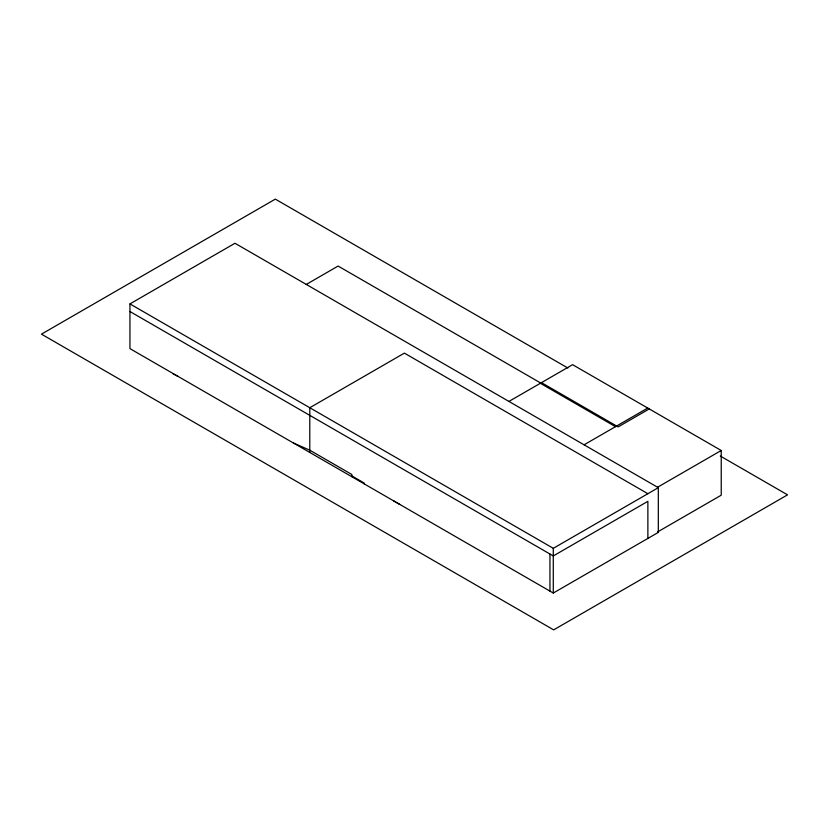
<?xml version="1.0" encoding="UTF-8"?>
<svg xmlns="http://www.w3.org/2000/svg" width="829" height="829" viewBox="0 0 829 829"><rect width="100%" height="100%" fill="white"/><g stroke="black" fill="none" stroke-linecap="round" stroke-linejoin="round"><path stroke-width="1.24" d="M129.946 303.901L234.98 243.26L658.319 487.68L658.319 532.394L553.285 593.036L129.946 348.626L129.946 303.901L553.285 548.321L658.319 487.68M306.284 284.43L338.118 266.057L540.757 383.05M508.933 401.423L572.59 364.677L721.23 450.489L721.23 495.203L657.563 531.959L658.319 532.394M584.062 444.81L647.729 408.055M649.262 408.935L618.144 426.904L541.472 382.635M657.563 487.245L721.23 450.489M293.279 442.924L309.787 450.199L351.828 474.478L351.828 476.727M567.865 368.014L275.332 199.126L41.45 334.149L553.668 629.874L787.55 494.851L720.297 456.023M540.353 383.278L615.491 426.666M647.874 493.711L404.376 353.123L309.787 407.733L309.787 452.447M129.946 311.517L553.285 555.938L647.874 501.327L647.874 538.425M351.828 475.919L364.232 483.079L364.232 483.887M173.085 373.848L178.173 376.47M553.285 548.321L553.285 593.036M549.948 554.01L549.948 591.108M399.982 504.529L393.537 500.809"/></g></svg>
